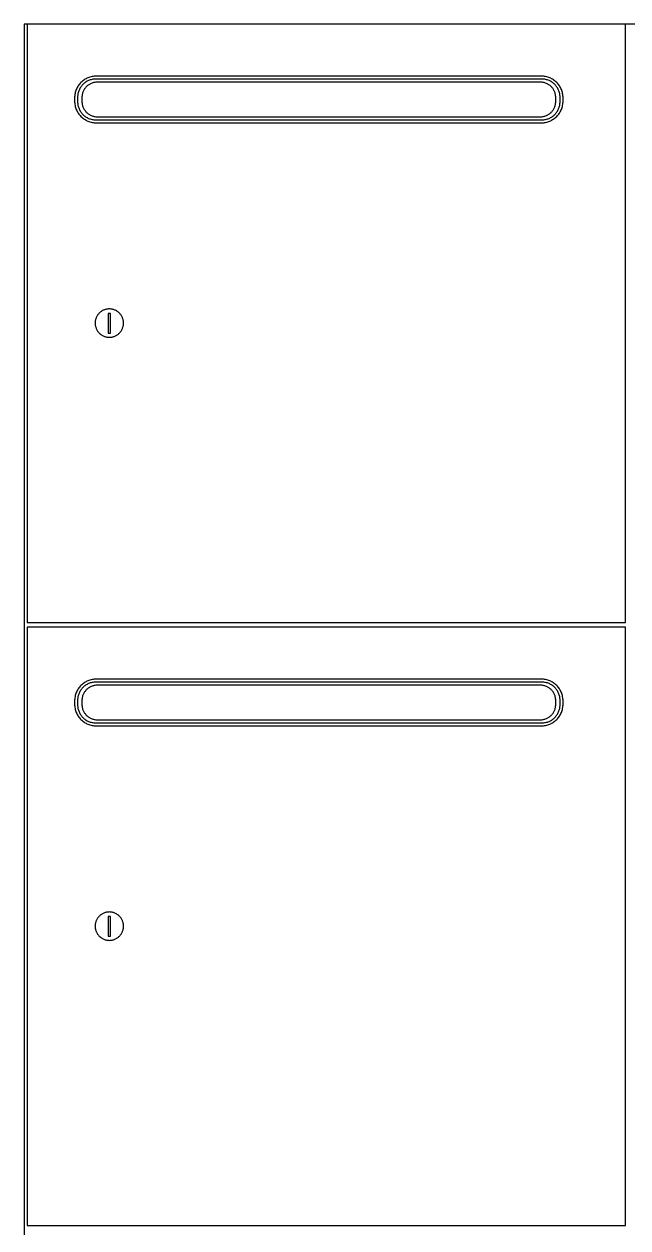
# Model space of a CAD drawing. Header units: millimetres. Extents: x 1075 to 13200, y 678 to 7235.
# Drawn here: x 10491 to 10892, y 1956 to 2755 of the extents above; entities that cross this region are included whole.
import ezdxf

# ---------------------------------------------------------------- set-up
doc = ezdxf.new("R2010")
doc.units = ezdxf.units.MM

msp = doc.modelspace()

# ---------------------------------------------------------------- linework, layer by layer
at = {"color": 0}
for points in [[(11292.31, 2754.53, 0), (10491.31, 2754.53, 0), (10491.31, 1154.53, 0), (11292.31, 1154.53, 0)], [(10890.31, 2754.53, 0), (10493.31, 2754.53, 0), (10493.31, 2357.53, 0), (10890.31, 2357.53, 0)], [(10848.81, 2705.51, 0), (10848.79, 2706.26, 0), (10848.73, 2706.99, 0), (10848.64, 2707.72, 0), (10848.51, 2708.43, 0), (10848.35, 2709.14, 0), (10848.16, 2709.82, 0), (10847.93, 2710.5, 0), (10847.67, 2711.16, 0), (10847.38, 2711.8, 0), (10847.05, 2712.43, 0), (10846.71, 2713.04, 0), (10846.33, 2713.62, 0), (10845.92, 2714.19, 0), (10845.49, 2714.74, 0), (10845.03, 2715.27, 0), (10844.55, 2715.77, 0), (10844.05, 2716.25, 0), (10843.52, 2716.71, 0), (10842.97, 2717.14, 0), (10842.4, 2717.55, 0), (10841.81, 2717.93, 0), (10841.21, 2718.28, 0), (10840.58, 2718.6, 0), (10839.94, 2718.89, 0), (10839.28, 2719.15, 0), (10838.6, 2719.38, 0), (10837.92, 2719.57, 0), (10837.21, 2719.73, 0), (10836.5, 2719.86, 0), (10835.77, 2719.95, 0), (10835.04, 2720.01, 0), (10834.29, 2720.03, 0), (10539.33, 2720.03, 0), (10538.58, 2720.01, 0), (10537.85, 2719.95, 0), (10537.12, 2719.86, 0), (10536.4, 2719.73, 0), (10535.7, 2719.57, 0), (10535.01, 2719.38, 0), (10534.34, 2719.15, 0), (10533.68, 2718.89, 0), (10533.04, 2718.6, 0), (10532.41, 2718.28, 0), (10531.8, 2717.93, 0), (10531.21, 2717.55, 0), (10530.64, 2717.14, 0), (10530.1, 2716.71, 0), (10529.57, 2716.25, 0), (10529.06, 2715.77, 0), (10528.58, 2715.27, 0), (10528.13, 2714.74, 0), (10527.7, 2714.19, 0), (10527.29, 2713.62, 0), (10526.91, 2713.04, 0), (10526.56, 2712.43, 0), (10526.24, 2711.8, 0), (10525.95, 2711.16, 0), (10525.69, 2710.5, 0), (10525.46, 2709.82, 0), (10525.27, 2709.14, 0), (10525.1, 2708.43, 0), (10524.98, 2707.72, 0), (10524.88, 2706.99, 0), (10524.83, 2706.26, 0), (10524.81, 2705.51, 0), (10524.81, 2703.55, 0), (10524.83, 2702.8, 0), (10524.88, 2702.07, 0), (10524.98, 2701.34, 0), (10525.1, 2700.63, 0), (10525.27, 2699.92, 0), (10525.46, 2699.23, 0), (10525.69, 2698.56, 0), (10525.95, 2697.9, 0), (10526.24, 2697.26, 0), (10526.56, 2696.63, 0), (10526.91, 2696.02, 0), (10527.29, 2695.43, 0), (10527.7, 2694.86, 0), (10528.13, 2694.32, 0), (10528.58, 2693.79, 0), (10529.06, 2693.28, 0), (10529.57, 2692.8, 0), (10530.1, 2692.35, 0), (10530.64, 2691.92, 0), (10531.21, 2691.51, 0), (10531.8, 2691.13, 0), (10532.41, 2690.78, 0), (10533.04, 2690.46, 0), (10533.68, 2690.17, 0), (10534.34, 2689.91, 0), (10535.01, 2689.68, 0), (10535.7, 2689.49, 0), (10536.4, 2689.32, 0), (10537.12, 2689.2, 0), (10537.85, 2689.1, 0), (10538.58, 2689.05, 0), (10539.33, 2689.03, 0), (10834.29, 2689.03, 0), (10835.04, 2689.05, 0), (10835.77, 2689.1, 0), (10836.5, 2689.2, 0), (10837.21, 2689.32, 0), (10837.92, 2689.49, 0), (10838.6, 2689.68, 0), (10839.28, 2689.91, 0), (10839.94, 2690.17, 0), (10840.58, 2690.46, 0), (10841.21, 2690.78, 0), (10841.81, 2691.13, 0), (10842.4, 2691.51, 0), (10842.97, 2691.92, 0), (10843.52, 2692.35, 0), (10844.05, 2692.8, 0), (10844.55, 2693.28, 0), (10845.03, 2693.79, 0), (10845.49, 2694.32, 0), (10845.92, 2694.86, 0), (10846.33, 2695.43, 0), (10846.71, 2696.02, 0), (10847.05, 2696.63, 0), (10847.38, 2697.26, 0), (10847.67, 2697.9, 0), (10847.93, 2698.56, 0), (10848.16, 2699.23, 0), (10848.35, 2699.92, 0), (10848.51, 2700.63, 0), (10848.64, 2701.34, 0), (10848.73, 2702.07, 0), (10848.79, 2702.8, 0), (10848.81, 2703.55, 0)], [(10846.81, 2706.03, 0), (10846.79, 2706.65, 0), (10846.75, 2707.26, 0), (10846.67, 2707.86, 0), (10846.56, 2708.45, 0), (10846.43, 2709.03, 0), (10846.27, 2709.6, 0), (10846.08, 2710.15, 0), (10845.86, 2710.7, 0), (10845.62, 2711.23, 0), (10845.36, 2711.75, 0), (10845.07, 2712.25, 0), (10844.76, 2712.74, 0), (10844.42, 2713.21, 0), (10844.07, 2713.66, 0), (10843.69, 2714.1, 0), (10843.29, 2714.51, 0), (10842.87, 2714.91, 0), (10842.44, 2715.29, 0), (10841.99, 2715.64, 0), (10841.52, 2715.98, 0), (10841.03, 2716.29, 0), (10840.53, 2716.58, 0), (10840.01, 2716.84, 0), (10839.48, 2717.09, 0), (10838.93, 2717.3, 0), (10838.37, 2717.49, 0), (10837.81, 2717.65, 0), (10837.23, 2717.79, 0), (10836.63, 2717.89, 0), (10836.03, 2717.97, 0), (10835.43, 2718.01, 0), (10834.81, 2718.03, 0), (10538.81, 2718.03, 0), (10538.19, 2718.01, 0), (10537.58, 2717.97, 0), (10536.98, 2717.89, 0), (10536.39, 2717.79, 0), (10535.81, 2717.65, 0), (10535.24, 2717.49, 0), (10534.69, 2717.3, 0), (10534.14, 2717.09, 0), (10533.61, 2716.84, 0), (10533.09, 2716.58, 0), (10532.59, 2716.29, 0), (10532.1, 2715.98, 0), (10531.63, 2715.64, 0), (10531.18, 2715.29, 0), (10530.74, 2714.91, 0), (10530.33, 2714.51, 0), (10529.93, 2714.1, 0), (10529.55, 2713.66, 0), (10529.19, 2713.21, 0), (10528.86, 2712.74, 0), (10528.55, 2712.25, 0), (10528.26, 2711.75, 0), (10527.99, 2711.23, 0), (10527.75, 2710.7, 0), (10527.54, 2710.15, 0), (10527.35, 2709.6, 0), (10527.19, 2709.03, 0), (10527.05, 2708.45, 0), (10526.95, 2707.86, 0), (10526.87, 2707.26, 0), (10526.82, 2706.65, 0), (10526.81, 2706.03, 0), (10526.81, 2703.03, 0), (10526.82, 2702.41, 0), (10526.87, 2701.8, 0), (10526.95, 2701.2, 0), (10527.05, 2700.61, 0), (10527.19, 2700.03, 0), (10527.35, 2699.46, 0), (10527.54, 2698.91, 0), (10527.75, 2698.36, 0), (10527.99, 2697.83, 0), (10528.26, 2697.31, 0), (10528.55, 2696.81, 0), (10528.86, 2696.32, 0), (10529.19, 2695.85, 0), (10529.55, 2695.4, 0), (10529.93, 2694.96, 0), (10530.33, 2694.55, 0), (10530.74, 2694.15, 0), (10531.18, 2693.77, 0), (10531.63, 2693.42, 0), (10532.1, 2693.08, 0), (10532.59, 2692.77, 0), (10533.09, 2692.48, 0), (10533.61, 2692.21, 0), (10534.14, 2691.97, 0), (10534.69, 2691.76, 0), (10535.24, 2691.57, 0), (10535.81, 2691.41, 0), (10536.39, 2691.27, 0), (10536.98, 2691.17, 0), (10537.58, 2691.09, 0), (10538.19, 2691.04, 0), (10538.81, 2691.03, 0), (10834.81, 2691.03, 0), (10835.43, 2691.04, 0), (10836.03, 2691.09, 0), (10836.63, 2691.17, 0), (10837.23, 2691.27, 0), (10837.81, 2691.41, 0), (10838.37, 2691.57, 0), (10838.93, 2691.76, 0), (10839.48, 2691.97, 0), (10840.01, 2692.21, 0), (10840.53, 2692.48, 0), (10841.03, 2692.77, 0), (10841.52, 2693.08, 0), (10841.99, 2693.42, 0), (10842.44, 2693.77, 0), (10842.87, 2694.15, 0), (10843.29, 2694.55, 0), (10843.69, 2694.96, 0), (10844.07, 2695.4, 0), (10844.42, 2695.85, 0), (10844.76, 2696.32, 0), (10845.07, 2696.81, 0), (10845.36, 2697.31, 0), (10845.62, 2697.83, 0), (10845.86, 2698.36, 0), (10846.08, 2698.91, 0), (10846.27, 2699.46, 0), (10846.43, 2700.03, 0), (10846.56, 2700.61, 0), (10846.67, 2701.2, 0), (10846.75, 2701.8, 0), (10846.79, 2702.41, 0), (10846.81, 2703.03, 0)], [(10843.92, 2705.84, 0), (10843.9, 2706.36, 0), (10843.86, 2706.87, 0), (10843.8, 2707.38, 0), (10843.71, 2707.88, 0), (10843.6, 2708.37, 0), (10843.46, 2708.86, 0), (10843.3, 2709.33, 0), (10843.12, 2709.79, 0), (10842.91, 2710.24, 0), (10842.69, 2710.68, 0), (10842.44, 2711.1, 0), (10842.18, 2711.52, 0), (10841.9, 2711.91, 0), (10841.59, 2712.3, 0), (10841.28, 2712.67, 0), (10840.94, 2713.02, 0), (10840.59, 2713.36, 0), (10840.22, 2713.68, 0), (10839.83, 2713.98, 0), (10839.43, 2714.26, 0), (10839.02, 2714.53, 0), (10838.6, 2714.77, 0), (10838.16, 2715, 0), (10837.71, 2715.2, 0), (10837.25, 2715.38, 0), (10836.77, 2715.54, 0), (10836.29, 2715.68, 0), (10835.8, 2715.79, 0), (10835.3, 2715.88, 0), (10834.79, 2715.95, 0), (10834.28, 2715.99, 0), (10833.75, 2716, 0), (10539.86, 2716, 0), (10539.34, 2715.99, 0), (10538.83, 2715.95, 0), (10538.32, 2715.88, 0), (10537.82, 2715.79, 0), (10537.33, 2715.68, 0), (10536.84, 2715.54, 0), (10536.37, 2715.38, 0), (10535.91, 2715.2, 0), (10535.46, 2715, 0), (10535.02, 2714.77, 0), (10534.6, 2714.53, 0), (10534.18, 2714.26, 0), (10533.79, 2713.98, 0), (10533.4, 2713.68, 0), (10533.03, 2713.36, 0), (10532.68, 2713.02, 0), (10532.34, 2712.67, 0), (10532.02, 2712.3, 0), (10531.72, 2711.91, 0), (10531.44, 2711.52, 0), (10531.17, 2711.1, 0), (10530.93, 2710.68, 0), (10530.7, 2710.24, 0), (10530.5, 2709.79, 0), (10530.32, 2709.33, 0), (10530.16, 2708.86, 0), (10530.02, 2708.37, 0), (10529.91, 2707.88, 0), (10529.82, 2707.38, 0), (10529.75, 2706.87, 0), (10529.71, 2706.36, 0), (10529.7, 2705.84, 0), (10529.7, 2703.22, 0), (10529.71, 2702.7, 0), (10529.75, 2702.18, 0), (10529.82, 2701.68, 0), (10529.91, 2701.18, 0), (10530.02, 2700.68, 0), (10530.16, 2700.2, 0), (10530.32, 2699.73, 0), (10530.5, 2699.27, 0), (10530.7, 2698.82, 0), (10530.93, 2698.38, 0), (10531.17, 2697.96, 0), (10531.44, 2697.54, 0), (10531.72, 2697.14, 0), (10532.02, 2696.76, 0), (10532.34, 2696.39, 0), (10532.68, 2696.04, 0), (10533.03, 2695.7, 0), (10533.4, 2695.38, 0), (10533.79, 2695.08, 0), (10534.18, 2694.8, 0), (10534.6, 2694.53, 0), (10535.02, 2694.29, 0), (10535.46, 2694.06, 0), (10535.91, 2693.86, 0), (10536.37, 2693.68, 0), (10536.84, 2693.52, 0), (10537.33, 2693.38, 0), (10537.82, 2693.27, 0), (10538.32, 2693.18, 0), (10538.83, 2693.11, 0), (10539.34, 2693.07, 0), (10539.86, 2693.06, 0), (10833.75, 2693.06, 0), (10834.28, 2693.07, 0), (10834.79, 2693.11, 0), (10835.3, 2693.18, 0), (10835.8, 2693.27, 0), (10836.29, 2693.38, 0), (10836.77, 2693.52, 0), (10837.25, 2693.68, 0), (10837.71, 2693.86, 0), (10838.16, 2694.06, 0), (10838.6, 2694.29, 0), (10839.02, 2694.53, 0), (10839.43, 2694.8, 0), (10839.83, 2695.08, 0), (10840.22, 2695.38, 0), (10840.59, 2695.7, 0), (10840.94, 2696.04, 0), (10841.28, 2696.39, 0), (10841.59, 2696.76, 0), (10841.9, 2697.14, 0), (10842.18, 2697.54, 0), (10842.44, 2697.96, 0), (10842.69, 2698.38, 0), (10842.91, 2698.82, 0), (10843.12, 2699.27, 0), (10843.3, 2699.73, 0), (10843.46, 2700.2, 0), (10843.6, 2700.68, 0), (10843.71, 2701.18, 0), (10843.8, 2701.68, 0), (10843.86, 2702.18, 0), (10843.9, 2702.7, 0), (10843.92, 2703.22, 0)], [(10557.26, 2556.18, 0.48), (10557.25, 2556.67, 0.48), (10557.21, 2557.14, 0.48), (10557.15, 2557.61, 0.48), (10557.07, 2558.08, 0.48), (10556.96, 2558.53, 0.48), (10556.84, 2558.98, 0.48), (10556.69, 2559.41, 0.48), (10556.52, 2559.84, 0.48), (10556.33, 2560.26, 0.48), (10556.12, 2560.66, 0.48), (10555.9, 2561.06, 0.48), (10555.65, 2561.44, 0.48), (10555.39, 2561.81, 0.48), (10555.11, 2562.16, 0.48), (10554.81, 2562.5, 0.48), (10554.5, 2562.83, 0.48), (10554.18, 2563.14, 0.48), (10553.83, 2563.44, 0.48), (10553.48, 2563.72, 0.48), (10553.11, 2563.98, 0.48), (10552.73, 2564.22, 0.48), (10552.33, 2564.45, 0.48), (10551.93, 2564.66, 0.48), (10551.51, 2564.85, 0.48), (10551.09, 2565.02, 0.48), (10550.65, 2565.16, 0.48), (10550.2, 2565.29, 0.48), (10549.75, 2565.4, 0.48), (10549.29, 2565.48, 0.48), (10548.81, 2565.54, 0.48), (10548.34, 2565.57, 0.48), (10547.85, 2565.59, 0.48), (10547.37, 2565.57, 0.48), (10546.89, 2565.54, 0.48), (10546.42, 2565.48, 0.48), (10545.96, 2565.4, 0.48), (10545.51, 2565.29, 0.48), (10545.06, 2565.16, 0.48), (10544.62, 2565.02, 0.48), (10544.2, 2564.85, 0.48), (10543.78, 2564.66, 0.48), (10543.37, 2564.45, 0.48), (10542.98, 2564.22, 0.48), (10542.6, 2563.98, 0.48), (10542.23, 2563.72, 0.48), (10541.87, 2563.44, 0.48), (10541.53, 2563.14, 0.48), (10541.21, 2562.83, 0.48), (10540.89, 2562.5, 0.48), (10540.6, 2562.16, 0.48), (10540.32, 2561.81, 0.48), (10540.06, 2561.44, 0.48), (10539.81, 2561.06, 0.48), (10539.59, 2560.66, 0.48), (10539.38, 2560.26, 0.48), (10539.19, 2559.84, 0.48), (10539.02, 2559.41, 0.48), (10538.87, 2558.98, 0.48), (10538.75, 2558.53, 0.48), (10538.64, 2558.08, 0.48), (10538.56, 2557.61, 0.48), (10538.5, 2557.14, 0.48), (10538.46, 2556.67, 0.48), (10538.45, 2556.18, 0.48), (10538.46, 2555.7, 0.48), (10538.5, 2555.22, 0.48), (10538.56, 2554.75, 0.48), (10538.64, 2554.29, 0.48), (10538.75, 2553.83, 0.48), (10538.87, 2553.39, 0.48), (10539.02, 2552.95, 0.48), (10539.19, 2552.52, 0.48), (10539.38, 2552.11, 0.48), (10539.59, 2551.7, 0.48), (10539.81, 2551.31, 0.48), (10540.06, 2550.93, 0.48), (10540.32, 2550.56, 0.48), (10540.6, 2550.2, 0.48), (10540.89, 2549.86, 0.48), (10541.21, 2549.53, 0.48), (10541.53, 2549.22, 0.48), (10541.87, 2548.93, 0.48), (10542.23, 2548.65, 0.48), (10542.6, 2548.39, 0.48), (10542.98, 2548.14, 0.48), (10543.37, 2547.91, 0.48), (10543.78, 2547.71, 0.48), (10544.2, 2547.52, 0.48), (10544.62, 2547.35, 0.48), (10545.06, 2547.2, 0.48), (10545.51, 2547.07, 0.48), (10545.96, 2546.97, 0.48), (10546.42, 2546.89, 0.48), (10546.89, 2546.83, 0.48), (10547.37, 2546.79, 0.48), (10547.85, 2546.78, 0.48), (10548.34, 2546.79, 0.48), (10548.81, 2546.83, 0.48), (10549.29, 2546.89, 0.48), (10549.75, 2546.97, 0.48), (10550.2, 2547.07, 0.48), (10550.65, 2547.2, 0.48), (10551.09, 2547.35, 0.48), (10551.51, 2547.52, 0.48), (10551.93, 2547.71, 0.48), (10552.33, 2547.91, 0.48), (10552.73, 2548.14, 0.48), (10553.11, 2548.39, 0.48), (10553.48, 2548.65, 0.48), (10553.83, 2548.93, 0.48), (10554.18, 2549.22, 0.48), (10554.5, 2549.53, 0.48), (10554.81, 2549.86, 0.48), (10555.11, 2550.2, 0.48), (10555.39, 2550.56, 0.48), (10555.65, 2550.93, 0.48), (10555.9, 2551.31, 0.48), (10556.12, 2551.7, 0.48), (10556.33, 2552.11, 0.48), (10556.52, 2552.52, 0.48), (10556.69, 2552.95, 0.48), (10556.84, 2553.39, 0.48), (10556.96, 2553.83, 0.48), (10557.07, 2554.29, 0.48), (10557.15, 2554.75, 0.48), (10557.21, 2555.22, 0.48), (10557.25, 2555.7, 0.48)], [(10548.58, 2562.66, 0.48), (10546.99, 2562.66, 0.48), (10546.99, 2549.62, 0.48), (10548.58, 2549.62, 0.48)], [(10890.31, 2354.53, 0), (10493.31, 2354.53, 0), (10493.31, 1957.53, 0), (10890.31, 1957.53, 0)], [(10848.81, 2305.51, 0), (10848.79, 2306.26, 0), (10848.73, 2306.99, 0), (10848.64, 2307.72, 0), (10848.51, 2308.43, 0), (10848.35, 2309.14, 0), (10848.16, 2309.82, 0), (10847.93, 2310.5, 0), (10847.67, 2311.16, 0), (10847.38, 2311.8, 0), (10847.05, 2312.43, 0), (10846.71, 2313.04, 0), (10846.33, 2313.62, 0), (10845.92, 2314.19, 0), (10845.49, 2314.74, 0), (10845.03, 2315.27, 0), (10844.55, 2315.77, 0), (10844.05, 2316.25, 0), (10843.52, 2316.71, 0), (10842.97, 2317.14, 0), (10842.4, 2317.55, 0), (10841.81, 2317.93, 0), (10841.21, 2318.28, 0), (10840.58, 2318.6, 0), (10839.94, 2318.89, 0), (10839.28, 2319.15, 0), (10838.6, 2319.38, 0), (10837.92, 2319.57, 0), (10837.21, 2319.73, 0), (10836.5, 2319.86, 0), (10835.77, 2319.95, 0), (10835.04, 2320.01, 0), (10834.29, 2320.03, 0), (10539.33, 2320.03, 0), (10538.58, 2320.01, 0), (10537.85, 2319.95, 0), (10537.12, 2319.86, 0), (10536.4, 2319.73, 0), (10535.7, 2319.57, 0), (10535.01, 2319.38, 0), (10534.34, 2319.15, 0), (10533.68, 2318.89, 0), (10533.04, 2318.6, 0), (10532.41, 2318.28, 0), (10531.8, 2317.93, 0), (10531.21, 2317.55, 0), (10530.64, 2317.14, 0), (10530.1, 2316.71, 0), (10529.57, 2316.25, 0), (10529.06, 2315.77, 0), (10528.58, 2315.27, 0), (10528.13, 2314.74, 0), (10527.7, 2314.19, 0), (10527.29, 2313.62, 0), (10526.91, 2313.04, 0), (10526.56, 2312.43, 0), (10526.24, 2311.8, 0), (10525.95, 2311.16, 0), (10525.69, 2310.5, 0), (10525.46, 2309.82, 0), (10525.27, 2309.14, 0), (10525.1, 2308.43, 0), (10524.98, 2307.72, 0), (10524.88, 2306.99, 0), (10524.83, 2306.26, 0), (10524.81, 2305.51, 0), (10524.81, 2303.55, 0), (10524.83, 2302.8, 0), (10524.88, 2302.07, 0), (10524.98, 2301.34, 0), (10525.1, 2300.63, 0), (10525.27, 2299.92, 0), (10525.46, 2299.23, 0), (10525.69, 2298.56, 0), (10525.95, 2297.9, 0), (10526.24, 2297.26, 0), (10526.56, 2296.63, 0), (10526.91, 2296.02, 0), (10527.29, 2295.43, 0), (10527.7, 2294.86, 0), (10528.13, 2294.32, 0), (10528.58, 2293.79, 0), (10529.06, 2293.28, 0), (10529.57, 2292.8, 0), (10530.1, 2292.35, 0), (10530.64, 2291.92, 0), (10531.21, 2291.51, 0), (10531.8, 2291.13, 0), (10532.41, 2290.78, 0), (10533.04, 2290.46, 0), (10533.68, 2290.17, 0), (10534.34, 2289.91, 0), (10535.01, 2289.68, 0), (10535.7, 2289.49, 0), (10536.4, 2289.32, 0), (10537.12, 2289.2, 0), (10537.85, 2289.1, 0), (10538.58, 2289.05, 0), (10539.33, 2289.03, 0), (10834.29, 2289.03, 0), (10835.04, 2289.05, 0), (10835.77, 2289.1, 0), (10836.5, 2289.2, 0), (10837.21, 2289.32, 0), (10837.92, 2289.49, 0), (10838.6, 2289.68, 0), (10839.28, 2289.91, 0), (10839.94, 2290.17, 0), (10840.58, 2290.46, 0), (10841.21, 2290.78, 0), (10841.81, 2291.13, 0), (10842.4, 2291.51, 0), (10842.97, 2291.92, 0), (10843.52, 2292.35, 0), (10844.05, 2292.8, 0), (10844.55, 2293.28, 0), (10845.03, 2293.79, 0), (10845.49, 2294.32, 0), (10845.92, 2294.86, 0), (10846.33, 2295.43, 0), (10846.71, 2296.02, 0), (10847.05, 2296.63, 0), (10847.38, 2297.26, 0), (10847.67, 2297.9, 0), (10847.93, 2298.56, 0), (10848.16, 2299.23, 0), (10848.35, 2299.92, 0), (10848.51, 2300.63, 0), (10848.64, 2301.34, 0), (10848.73, 2302.07, 0), (10848.79, 2302.8, 0), (10848.81, 2303.55, 0)], [(10846.81, 2306.03, 0), (10846.79, 2306.65, 0), (10846.75, 2307.26, 0), (10846.67, 2307.86, 0), (10846.56, 2308.45, 0), (10846.43, 2309.03, 0), (10846.27, 2309.6, 0), (10846.08, 2310.15, 0), (10845.86, 2310.7, 0), (10845.62, 2311.23, 0), (10845.36, 2311.75, 0), (10845.07, 2312.25, 0), (10844.76, 2312.74, 0), (10844.42, 2313.21, 0), (10844.07, 2313.66, 0), (10843.69, 2314.1, 0), (10843.29, 2314.51, 0), (10842.87, 2314.91, 0), (10842.44, 2315.29, 0), (10841.99, 2315.64, 0), (10841.52, 2315.98, 0), (10841.03, 2316.29, 0), (10840.53, 2316.58, 0), (10840.01, 2316.84, 0), (10839.48, 2317.09, 0), (10838.93, 2317.3, 0), (10838.37, 2317.49, 0), (10837.81, 2317.65, 0), (10837.23, 2317.79, 0), (10836.63, 2317.89, 0), (10836.03, 2317.97, 0), (10835.43, 2318.01, 0), (10834.81, 2318.03, 0), (10538.81, 2318.03, 0), (10538.19, 2318.01, 0), (10537.58, 2317.97, 0), (10536.98, 2317.89, 0), (10536.39, 2317.79, 0), (10535.81, 2317.65, 0), (10535.24, 2317.49, 0), (10534.69, 2317.3, 0), (10534.14, 2317.09, 0), (10533.61, 2316.84, 0), (10533.09, 2316.58, 0), (10532.59, 2316.29, 0), (10532.1, 2315.98, 0), (10531.63, 2315.64, 0), (10531.18, 2315.29, 0), (10530.74, 2314.91, 0), (10530.33, 2314.51, 0), (10529.93, 2314.1, 0), (10529.55, 2313.66, 0), (10529.19, 2313.21, 0), (10528.86, 2312.74, 0), (10528.55, 2312.25, 0), (10528.26, 2311.75, 0), (10527.99, 2311.23, 0), (10527.75, 2310.7, 0), (10527.54, 2310.15, 0), (10527.35, 2309.6, 0), (10527.19, 2309.03, 0), (10527.05, 2308.45, 0), (10526.95, 2307.86, 0), (10526.87, 2307.26, 0), (10526.82, 2306.65, 0), (10526.81, 2306.03, 0), (10526.81, 2303.03, 0), (10526.82, 2302.41, 0), (10526.87, 2301.8, 0), (10526.95, 2301.2, 0), (10527.05, 2300.61, 0), (10527.19, 2300.03, 0), (10527.35, 2299.46, 0), (10527.54, 2298.91, 0), (10527.75, 2298.36, 0), (10527.99, 2297.83, 0), (10528.26, 2297.31, 0), (10528.55, 2296.81, 0), (10528.86, 2296.32, 0), (10529.19, 2295.85, 0), (10529.55, 2295.4, 0), (10529.93, 2294.96, 0), (10530.33, 2294.55, 0), (10530.74, 2294.15, 0), (10531.18, 2293.77, 0), (10531.63, 2293.42, 0), (10532.1, 2293.08, 0), (10532.59, 2292.77, 0), (10533.09, 2292.48, 0), (10533.61, 2292.21, 0), (10534.14, 2291.97, 0), (10534.69, 2291.76, 0), (10535.24, 2291.57, 0), (10535.81, 2291.41, 0), (10536.39, 2291.27, 0), (10536.98, 2291.17, 0), (10537.58, 2291.09, 0), (10538.19, 2291.04, 0), (10538.81, 2291.03, 0), (10834.81, 2291.03, 0), (10835.43, 2291.04, 0), (10836.03, 2291.09, 0), (10836.63, 2291.17, 0), (10837.23, 2291.27, 0), (10837.81, 2291.41, 0), (10838.37, 2291.57, 0), (10838.93, 2291.76, 0), (10839.48, 2291.97, 0), (10840.01, 2292.21, 0), (10840.53, 2292.48, 0), (10841.03, 2292.77, 0), (10841.52, 2293.08, 0), (10841.99, 2293.42, 0), (10842.44, 2293.77, 0), (10842.87, 2294.15, 0), (10843.29, 2294.55, 0), (10843.69, 2294.96, 0), (10844.07, 2295.4, 0), (10844.42, 2295.85, 0), (10844.76, 2296.32, 0), (10845.07, 2296.81, 0), (10845.36, 2297.31, 0), (10845.62, 2297.83, 0), (10845.86, 2298.36, 0), (10846.08, 2298.91, 0), (10846.27, 2299.46, 0), (10846.43, 2300.03, 0), (10846.56, 2300.61, 0), (10846.67, 2301.2, 0), (10846.75, 2301.8, 0), (10846.79, 2302.41, 0), (10846.81, 2303.03, 0)], [(10843.92, 2305.84, 0), (10843.9, 2306.36, 0), (10843.86, 2306.87, 0), (10843.8, 2307.38, 0), (10843.71, 2307.88, 0), (10843.6, 2308.37, 0), (10843.46, 2308.86, 0), (10843.3, 2309.33, 0), (10843.12, 2309.79, 0), (10842.91, 2310.24, 0), (10842.69, 2310.68, 0), (10842.44, 2311.1, 0), (10842.18, 2311.52, 0), (10841.9, 2311.91, 0), (10841.59, 2312.3, 0), (10841.28, 2312.67, 0), (10840.94, 2313.02, 0), (10840.59, 2313.36, 0), (10840.22, 2313.68, 0), (10839.83, 2313.98, 0), (10839.43, 2314.26, 0), (10839.02, 2314.53, 0), (10838.6, 2314.77, 0), (10838.16, 2315, 0), (10837.71, 2315.2, 0), (10837.25, 2315.38, 0), (10836.77, 2315.54, 0), (10836.29, 2315.68, 0), (10835.8, 2315.79, 0), (10835.3, 2315.88, 0), (10834.79, 2315.95, 0), (10834.28, 2315.99, 0), (10833.75, 2316, 0), (10539.86, 2316, 0), (10539.34, 2315.99, 0), (10538.83, 2315.95, 0), (10538.32, 2315.88, 0), (10537.82, 2315.79, 0), (10537.33, 2315.68, 0), (10536.84, 2315.54, 0), (10536.37, 2315.38, 0), (10535.91, 2315.2, 0), (10535.46, 2315, 0), (10535.02, 2314.77, 0), (10534.6, 2314.53, 0), (10534.18, 2314.26, 0), (10533.79, 2313.98, 0), (10533.4, 2313.68, 0), (10533.03, 2313.36, 0), (10532.68, 2313.02, 0), (10532.34, 2312.67, 0), (10532.02, 2312.3, 0), (10531.72, 2311.91, 0), (10531.44, 2311.52, 0), (10531.17, 2311.1, 0), (10530.93, 2310.68, 0), (10530.7, 2310.24, 0), (10530.5, 2309.79, 0), (10530.32, 2309.33, 0), (10530.16, 2308.86, 0), (10530.02, 2308.37, 0), (10529.91, 2307.88, 0), (10529.82, 2307.38, 0), (10529.75, 2306.87, 0), (10529.71, 2306.36, 0), (10529.7, 2305.84, 0), (10529.7, 2303.22, 0), (10529.71, 2302.7, 0), (10529.75, 2302.18, 0), (10529.82, 2301.68, 0), (10529.91, 2301.18, 0), (10530.02, 2300.68, 0), (10530.16, 2300.2, 0), (10530.32, 2299.73, 0), (10530.5, 2299.27, 0), (10530.7, 2298.82, 0), (10530.93, 2298.38, 0), (10531.17, 2297.96, 0), (10531.44, 2297.54, 0), (10531.72, 2297.14, 0), (10532.02, 2296.76, 0), (10532.34, 2296.39, 0), (10532.68, 2296.04, 0), (10533.03, 2295.7, 0), (10533.4, 2295.38, 0), (10533.79, 2295.08, 0), (10534.18, 2294.8, 0), (10534.6, 2294.53, 0), (10535.02, 2294.29, 0), (10535.46, 2294.06, 0), (10535.91, 2293.86, 0), (10536.37, 2293.68, 0), (10536.84, 2293.52, 0), (10537.33, 2293.38, 0), (10537.82, 2293.27, 0), (10538.32, 2293.18, 0), (10538.83, 2293.11, 0), (10539.34, 2293.07, 0), (10539.86, 2293.06, 0), (10833.75, 2293.06, 0), (10834.28, 2293.07, 0), (10834.79, 2293.11, 0), (10835.3, 2293.18, 0), (10835.8, 2293.27, 0), (10836.29, 2293.38, 0), (10836.77, 2293.52, 0), (10837.25, 2293.68, 0), (10837.71, 2293.86, 0), (10838.16, 2294.06, 0), (10838.6, 2294.29, 0), (10839.02, 2294.53, 0), (10839.43, 2294.8, 0), (10839.83, 2295.08, 0), (10840.22, 2295.38, 0), (10840.59, 2295.7, 0), (10840.94, 2296.04, 0), (10841.28, 2296.39, 0), (10841.59, 2296.76, 0), (10841.9, 2297.14, 0), (10842.18, 2297.54, 0), (10842.44, 2297.96, 0), (10842.69, 2298.38, 0), (10842.91, 2298.82, 0), (10843.12, 2299.27, 0), (10843.3, 2299.73, 0), (10843.46, 2300.2, 0), (10843.6, 2300.68, 0), (10843.71, 2301.18, 0), (10843.8, 2301.68, 0), (10843.86, 2302.18, 0), (10843.9, 2302.7, 0), (10843.92, 2303.22, 0)], [(10557.26, 2156.18, 0.48), (10557.25, 2156.67, 0.48), (10557.21, 2157.14, 0.48), (10557.15, 2157.61, 0.48), (10557.07, 2158.08, 0.48), (10556.96, 2158.53, 0.48), (10556.84, 2158.98, 0.48), (10556.69, 2159.41, 0.48), (10556.52, 2159.84, 0.48), (10556.33, 2160.26, 0.48), (10556.12, 2160.66, 0.48), (10555.9, 2161.06, 0.48), (10555.65, 2161.44, 0.48), (10555.39, 2161.81, 0.48), (10555.11, 2162.16, 0.48), (10554.81, 2162.5, 0.48), (10554.5, 2162.83, 0.48), (10554.18, 2163.14, 0.48), (10553.83, 2163.44, 0.48), (10553.48, 2163.72, 0.48), (10553.11, 2163.98, 0.48), (10552.73, 2164.22, 0.48), (10552.33, 2164.45, 0.48), (10551.93, 2164.66, 0.48), (10551.51, 2164.85, 0.48), (10551.09, 2165.02, 0.48), (10550.65, 2165.16, 0.48), (10550.2, 2165.29, 0.48), (10549.75, 2165.4, 0.48), (10549.29, 2165.48, 0.48), (10548.81, 2165.54, 0.48), (10548.34, 2165.57, 0.48), (10547.85, 2165.59, 0.48), (10547.37, 2165.57, 0.48), (10546.89, 2165.54, 0.48), (10546.42, 2165.48, 0.48), (10545.96, 2165.4, 0.48), (10545.51, 2165.29, 0.48), (10545.06, 2165.16, 0.48), (10544.62, 2165.02, 0.48), (10544.2, 2164.85, 0.48), (10543.78, 2164.66, 0.48), (10543.37, 2164.45, 0.48), (10542.98, 2164.22, 0.48), (10542.6, 2163.98, 0.48), (10542.23, 2163.72, 0.48), (10541.87, 2163.44, 0.48), (10541.53, 2163.14, 0.48), (10541.21, 2162.83, 0.48), (10540.89, 2162.5, 0.48), (10540.6, 2162.16, 0.48), (10540.32, 2161.81, 0.48), (10540.06, 2161.44, 0.48), (10539.81, 2161.06, 0.48), (10539.59, 2160.66, 0.48), (10539.38, 2160.26, 0.48), (10539.19, 2159.84, 0.48), (10539.02, 2159.41, 0.48), (10538.87, 2158.98, 0.48), (10538.75, 2158.53, 0.48), (10538.64, 2158.08, 0.48), (10538.56, 2157.61, 0.48), (10538.5, 2157.14, 0.48), (10538.46, 2156.67, 0.48), (10538.45, 2156.18, 0.48), (10538.46, 2155.7, 0.48), (10538.5, 2155.22, 0.48), (10538.56, 2154.75, 0.48), (10538.64, 2154.29, 0.48), (10538.75, 2153.83, 0.48), (10538.87, 2153.39, 0.48), (10539.02, 2152.95, 0.48), (10539.19, 2152.52, 0.48), (10539.38, 2152.11, 0.48), (10539.59, 2151.7, 0.48), (10539.81, 2151.31, 0.48), (10540.06, 2150.93, 0.48), (10540.32, 2150.56, 0.48), (10540.6, 2150.2, 0.48), (10540.89, 2149.86, 0.48), (10541.21, 2149.53, 0.48), (10541.53, 2149.22, 0.48), (10541.87, 2148.93, 0.48), (10542.23, 2148.65, 0.48), (10542.6, 2148.39, 0.48), (10542.98, 2148.14, 0.48), (10543.37, 2147.91, 0.48), (10543.78, 2147.71, 0.48), (10544.2, 2147.52, 0.48), (10544.62, 2147.35, 0.48), (10545.06, 2147.2, 0.48), (10545.51, 2147.07, 0.48), (10545.96, 2146.97, 0.48), (10546.42, 2146.89, 0.48), (10546.89, 2146.83, 0.48), (10547.37, 2146.79, 0.48), (10547.85, 2146.78, 0.48), (10548.34, 2146.79, 0.48), (10548.81, 2146.83, 0.48), (10549.29, 2146.89, 0.48), (10549.75, 2146.97, 0.48), (10550.2, 2147.07, 0.48), (10550.65, 2147.2, 0.48), (10551.09, 2147.35, 0.48), (10551.51, 2147.52, 0.48), (10551.93, 2147.71, 0.48), (10552.33, 2147.91, 0.48), (10552.73, 2148.14, 0.48), (10553.11, 2148.39, 0.48), (10553.48, 2148.65, 0.48), (10553.83, 2148.93, 0.48), (10554.18, 2149.22, 0.48), (10554.5, 2149.53, 0.48), (10554.81, 2149.86, 0.48), (10555.11, 2150.2, 0.48), (10555.39, 2150.56, 0.48), (10555.65, 2150.93, 0.48), (10555.9, 2151.31, 0.48), (10556.12, 2151.7, 0.48), (10556.33, 2152.11, 0.48), (10556.52, 2152.52, 0.48), (10556.69, 2152.95, 0.48), (10556.84, 2153.39, 0.48), (10556.96, 2153.83, 0.48), (10557.07, 2154.29, 0.48), (10557.15, 2154.75, 0.48), (10557.21, 2155.22, 0.48), (10557.25, 2155.7, 0.48)], [(10548.58, 2162.66, 0.48), (10546.99, 2162.66, 0.48), (10546.99, 2149.62, 0.48), (10548.58, 2149.62, 0.48)]]:
    msp.add_polyline3d(points, close=True, dxfattribs=at)

doc.saveas('drawing.dxf')
